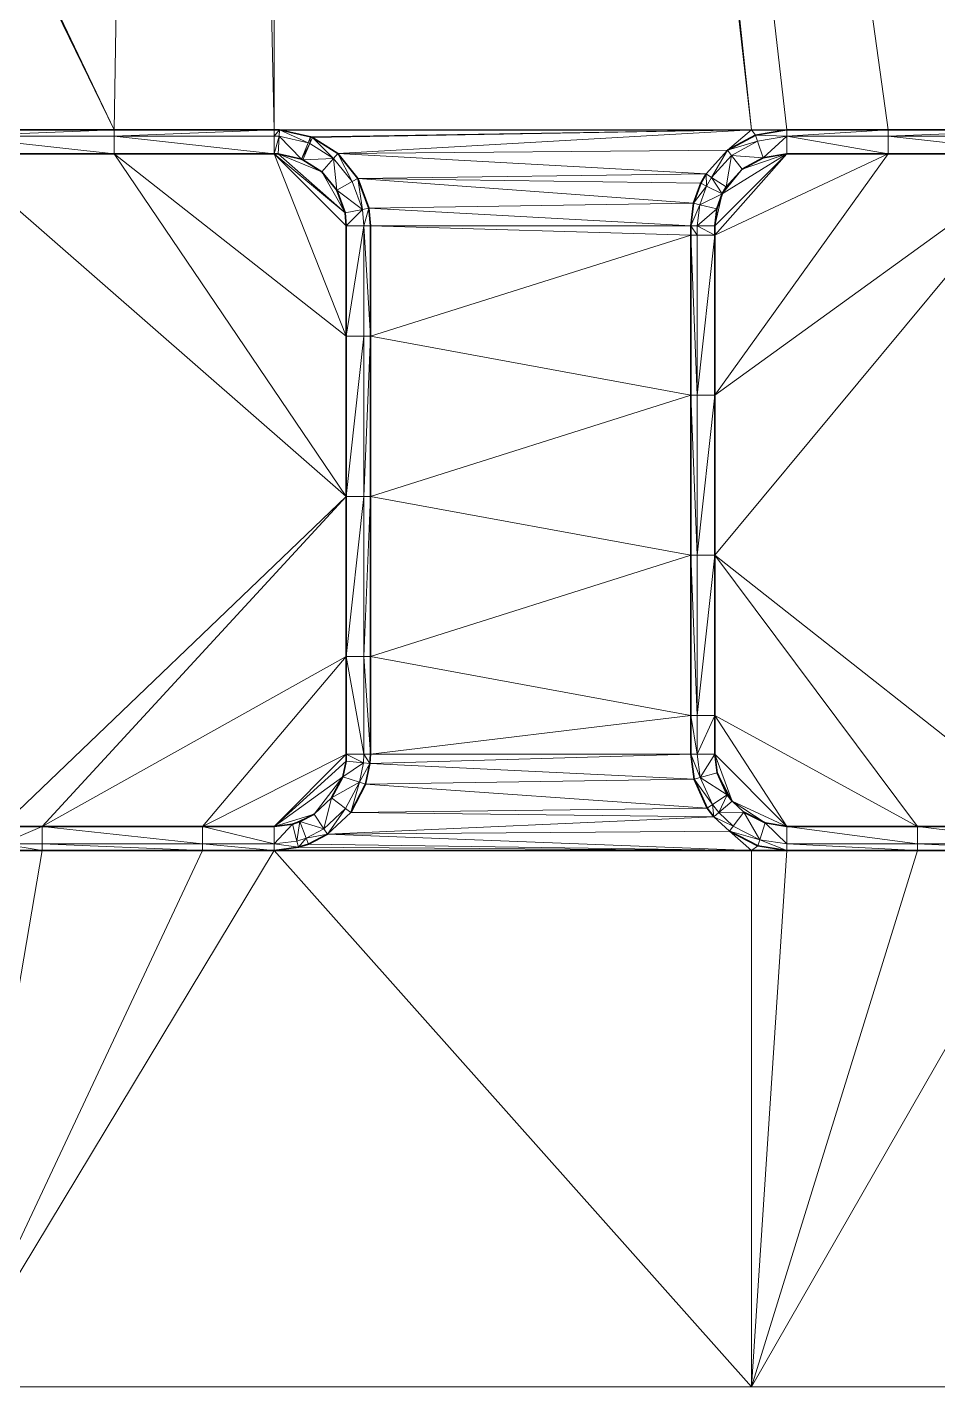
# Model space of a CAD drawing. Header units: metres. Extents: x 246428 to 246884, y 7418966 to 7419490.
# Drawn here: x 246680.49 to 246686.17, y 7419380.21 to 7419388.7 of the extents above; entities that cross this region are included whole.
import ezdxf

# ---------------------------------------------------------------- set-up
doc = ezdxf.new("R2010")
doc.units = ezdxf.units.M
doc.linetypes.add('blank name', pattern=[0])
doc.linetypes.add('HIDDEN', pattern=[9.525, 6.35, -3.175])
doc.layers.add('_12D_UNMAPPED', color=7, linetype='Continuous')
doc.layers.add('GRADELINES', color=250, linetype='HIDDEN', lineweight=25)
for name, color, linetype, lineweight, true_color in [('KERB_BACK', 7, 'Continuous', 35, 0x5fd2ff), ('KERB_LINE', 7, 'Continuous', 18, 0xb9b9b9), ('KERB_LIP', 7, 'Continuous', 35, 0x5fd2ff), ('KERB_TOP', 7, 'Continuous', 18, 0xb9b9b9)]:
    doc.layers.add(name, color=color, linetype=linetype, lineweight=lineweight, true_color=true_color)

msp = doc.modelspace()

# ---------------------------------------------------------------- linework, layer by layer
at = {"layer": '_12D_UNMAPPED', "color": 3, "linetype": 'blank name', "lineweight": 0}
for points in [[(246690.008, 7419388.0553, 34.7574), (246682.4193, 7419414.1992, 34.3575), (246689.1566, 7419416.6553, 34.4559)], [(246689.2795, 7419388.0553, 34.7441), (246682.2486, 7419414.0967, 34.3548), (246682.4193, 7419414.1992, 34.3575)], [(246690.008, 7419388.0553, 34.7574), (246689.2795, 7419388.0553, 34.7441), (246682.4193, 7419414.1992, 34.3575)], [(246685.008, 7419388.0553, 34.6662), (246682.0538, 7419414.0558, 34.3521), (246682.2486, 7419414.0967, 34.3548)], [(246688.2945, 7419388.0553, 34.7261), (246687.862, 7419388.0553, 34.7182), (246682.2486, 7419414.0967, 34.3548)], [(246685.2295, 7419388.0553, 34.6702), (246685.008, 7419388.0553, 34.6662), (246682.2486, 7419414.0967, 34.3548)], [(246685.2296, 7419388.0553, 34.6702), (246685.2295, 7419388.0553, 34.6702), (246682.2486, 7419414.0967, 34.3548)], [(246685.862, 7419388.0553, 34.6817), (246685.2296, 7419388.0553, 34.6702), (246682.2486, 7419414.0967, 34.3548)], [(246686.862, 7419388.0553, 34.7), (246685.862, 7419388.0553, 34.6817), (246682.2486, 7419414.0967, 34.3548)], [(246688.862, 7419388.0553, 34.7365), (246688.2945, 7419388.0553, 34.7261), (246682.2486, 7419414.0967, 34.3548)], [(246687.862, 7419388.0553, 34.7182), (246686.862, 7419388.0553, 34.7), (246682.2486, 7419414.0967, 34.3548)], [(246689.2795, 7419388.0553, 34.7441), (246688.862, 7419388.0553, 34.7365), (246682.2486, 7419414.0967, 34.3548)], [(246681.0295, 7419388.0553, 34.5936), (246670.9208, 7419409.2169, 34.1973), (246681.4538, 7419414.0553, 34.3413)], [(246682.0295, 7419388.0553, 34.6118), (246681.0295, 7419388.0553, 34.5936), (246681.4538, 7419414.0553, 34.3413)], [(246682.0295, 7419388.0553, 34.6118), (246681.4538, 7419414.0553, 34.3413), (246682.0295, 7419414.0553, 34.3518)], [(246682.0296, 7419388.0553, 34.6118), (246682.0295, 7419414.0553, 34.3518), (246682.0538, 7419414.0558, 34.3521)], [(246682.0296, 7419388.0553, 34.6118), (246682.0295, 7419388.0553, 34.6118), (246682.0295, 7419414.0553, 34.3518)], [(246685.008, 7419388.0553, 34.6662), (246682.0296, 7419388.0553, 34.6118), (246682.0538, 7419414.0558, 34.3521)], [(246681.0295, 7419388.0553, 34.5936), (246670.7958, 7419409.0615, 34.1953), (246670.9208, 7419409.2169, 34.1973)], [(246681.0295, 7419388.0553, 34.5936), (246680.0295, 7419388.0553, 34.5753), (246670.7958, 7419409.0615, 34.1953)], [(246681.0295, 7419388.0553, 34.5936), (246681.0295, 7419388.0153, 34.7436), (246680.0295, 7419388.0153, 34.7253)], [(246680.0295, 7419388.0553, 34.5753), (246681.0295, 7419388.0553, 34.5936), (246680.0295, 7419388.0153, 34.7253)], [(246680.0295, 7419388.0153, 34.7253), (246681.0295, 7419387.9053, 34.7436), (246680.0295, 7419387.9053, 34.7253)], [(246680.0295, 7419388.0153, 34.7253), (246681.0295, 7419388.0153, 34.7436), (246681.0295, 7419387.9053, 34.7436)], [(246681.0295, 7419388.0553, 34.5936), (246682.0295, 7419388.0553, 34.6118), (246681.0295, 7419388.0153, 34.7436)], [(246682.0295, 7419388.0553, 34.6118), (246682.0295, 7419388.0153, 34.7618), (246681.0295, 7419388.0153, 34.7436)], [(246681.0295, 7419388.0153, 34.7436), (246682.0295, 7419388.0153, 34.7618), (246682.0295, 7419387.9053, 34.7618)], [(246681.0295, 7419388.0153, 34.7436), (246682.0295, 7419387.9053, 34.7618), (246681.0295, 7419387.9053, 34.7436)], [(246682.0295, 7419388.0153, 34.7618), (246682.0295, 7419388.0553, 34.6118), (246682.0296, 7419388.0153, 34.7618)], [(246682.0295, 7419388.0553, 34.6118), (246682.0296, 7419388.0553, 34.6118), (246682.0296, 7419388.0153, 34.7618)], [(246682.0295, 7419387.9053, 34.7618), (246682.0295, 7419388.0153, 34.7618), (246682.0296, 7419387.9053, 34.7618)], [(246682.0295, 7419388.0153, 34.7618), (246682.0296, 7419388.0153, 34.7618), (246682.0296, 7419387.9053, 34.7618)], [(246682.0296, 7419388.0553, 34.6118), (246682.062, 7419388.0544, 34.6124), (246682.0296, 7419388.0153, 34.7618)], [(246685.008, 7419388.0553, 34.6662), (246682.062, 7419388.0544, 34.6124), (246682.0296, 7419388.0553, 34.6118)], [(246682.062, 7419388.0544, 34.6124), (246682.0598, 7419388.0145, 34.7624), (246682.0296, 7419388.0153, 34.7618)], [(246682.0296, 7419388.0153, 34.7618), (246682.0598, 7419388.0145, 34.7624), (246682.0296, 7419387.9053, 34.7618)], [(246682.0598, 7419388.0145, 34.7624), (246682.0539, 7419387.9046, 34.7624), (246682.0296, 7419387.9053, 34.7618)], [(246682.0598, 7419388.0145, 34.7624), (246682.1995, 7419387.8719, 34.766), (246682.0539, 7419387.9046, 34.7624)], [(246682.062, 7419388.0544, 34.6124), (246682.2411, 7419387.9737, 34.766), (246682.0598, 7419388.0145, 34.7624)], [(246682.0598, 7419388.0145, 34.7624), (246682.2411, 7419387.9737, 34.766), (246682.1995, 7419387.8719, 34.766)], [(246682.2562, 7419388.0108, 34.616), (246682.062, 7419388.0544, 34.6124), (246685.008, 7419388.0553, 34.6662)], [(246682.062, 7419388.0544, 34.6124), (246682.2562, 7419388.0108, 34.616), (246682.2411, 7419387.9737, 34.766)], [(246682.2562, 7419388.0108, 34.616), (246682.2517, 7419387.9693, 34.7663), (246682.2411, 7419387.9737, 34.766)], [(246682.2562, 7419388.0108, 34.616), (246682.2676, 7419388.006, 34.6163), (246682.2517, 7419387.9693, 34.7663)], [(246682.2676, 7419388.006, 34.6163), (246682.3991, 7419387.876, 34.7664), (246682.2517, 7419387.9693, 34.7663)], [(246682.2676, 7419388.006, 34.6163), (246682.2562, 7419388.0108, 34.616), (246685.008, 7419388.0553, 34.6662)], [(246682.4255, 7419387.906, 34.6164), (246682.2676, 7419388.006, 34.6163), (246685.008, 7419388.0553, 34.6662)], [(246682.2676, 7419388.006, 34.6163), (246682.4255, 7419387.906, 34.6164), (246682.3991, 7419387.876, 34.7664)], [(246682.4255, 7419387.906, 34.6164), (246685.008, 7419388.0553, 34.6662), (246684.8585, 7419387.9268, 34.6623)], [(246685.008, 7419388.0553, 34.6662), (246685.0332, 7419388.0223, 34.6663), (246684.8585, 7419387.9268, 34.6623)], [(246684.8585, 7419387.9268, 34.6623), (246685.0332, 7419388.0223, 34.6663), (246685.0463, 7419387.9845, 34.8163)], [(246685.008, 7419388.0553, 34.6662), (246685.2295, 7419388.0553, 34.6702), (246685.0332, 7419388.0223, 34.6663)], [(246685.0332, 7419388.0223, 34.6663), (246685.2295, 7419388.0553, 34.6702), (246685.2295, 7419388.0153, 34.8202)], [(246685.0332, 7419388.0223, 34.6663), (246685.2295, 7419388.0153, 34.8202), (246685.0463, 7419387.9845, 34.8163)], [(246685.0463, 7419387.9845, 34.8163), (246685.2295, 7419388.0153, 34.8202), (246685.0822, 7419387.8805, 34.8163)], [(246685.2295, 7419388.0153, 34.8202), (246685.2295, 7419387.9053, 34.8202), (246685.0822, 7419387.8805, 34.8163)], [(246685.2295, 7419388.0153, 34.8202), (246685.2295, 7419388.0553, 34.6702), (246685.2296, 7419388.0153, 34.8202)], [(246685.2295, 7419388.0553, 34.6702), (246685.2296, 7419388.0553, 34.6702), (246685.2296, 7419388.0153, 34.8202)], [(246685.2295, 7419388.0153, 34.8202), (246685.2296, 7419388.0153, 34.8202), (246685.2295, 7419387.9053, 34.8202)], [(246685.2295, 7419387.9053, 34.8202), (246685.2296, 7419388.0153, 34.8202), (246685.2296, 7419387.9053, 34.8202)], [(246685.2296, 7419388.0553, 34.6702), (246685.862, 7419388.0553, 34.6817), (246685.2296, 7419388.0153, 34.8202)], [(246685.862, 7419388.0553, 34.6817), (246685.862, 7419388.0153, 34.8327), (246685.2296, 7419388.0153, 34.8202)], [(246685.2296, 7419388.0153, 34.8202), (246685.862, 7419387.9053, 34.8327), (246685.2296, 7419387.9053, 34.8202)], [(246685.2296, 7419388.0153, 34.8202), (246685.862, 7419388.0153, 34.8327), (246685.862, 7419387.9053, 34.8327)], [(246685.862, 7419388.0553, 34.6817), (246686.862, 7419388.0553, 34.7), (246685.862, 7419388.0153, 34.8327)], [(246686.862, 7419388.0553, 34.7), (246686.862, 7419388.0153, 34.8524), (246685.862, 7419388.0153, 34.8327)], [(246685.862, 7419388.0153, 34.8327), (246686.862, 7419388.0153, 34.8524), (246686.862, 7419387.9053, 34.8524)], [(246685.862, 7419388.0153, 34.8327), (246686.862, 7419387.9053, 34.8524), (246685.862, 7419387.9053, 34.8327)], [(246682.2411, 7419387.9737, 34.766), (246682.2517, 7419387.9693, 34.7663), (246682.1995, 7419387.8719, 34.766)], [(246682.2517, 7419387.9693, 34.7663), (246682.2081, 7419387.8683, 34.7663), (246682.1995, 7419387.8719, 34.766)], [(246682.2517, 7419387.9693, 34.7663), (246682.3991, 7419387.876, 34.7664), (246682.2081, 7419387.8683, 34.7663)], [(246682.4255, 7419387.906, 34.6164), (246684.8585, 7419387.9268, 34.6623), (246684.7246, 7419387.7795, 34.6584)], [(246684.7246, 7419387.7795, 34.6584), (246684.8585, 7419387.9268, 34.6623), (246684.7583, 7419387.7578, 34.8084)], [(246684.8585, 7419387.9268, 34.6623), (246684.8832, 7419387.8954, 34.8123), (246684.7583, 7419387.7578, 34.8084)], [(246684.8585, 7419387.9268, 34.6623), (246685.0463, 7419387.9845, 34.8163), (246684.8832, 7419387.8954, 34.8123)], [(246684.8832, 7419387.8954, 34.8123), (246685.0463, 7419387.9845, 34.8163), (246685.0822, 7419387.8805, 34.8163)], [(246680.0295, 7419387.9053, 34.7253), (246681.0295, 7419387.9053, 34.7436), (246682.4795, 7419385.7652, 34.7499)], [(246680.3295, 7419383.7053, 34.6858), (246680.0295, 7419387.9053, 34.7253), (246682.4795, 7419385.7652, 34.7499)], [(246681.0295, 7419387.9053, 34.7436), (246682.0295, 7419387.9053, 34.7618), (246682.4795, 7419386.7652, 34.7599)], [(246682.4795, 7419385.7652, 34.7499), (246681.0295, 7419387.9053, 34.7436), (246682.4795, 7419386.7652, 34.7599)], [(246682.4795, 7419386.7652, 34.7599), (246682.0295, 7419387.9053, 34.7618), (246682.4795, 7419387.4553, 34.7668)], [(246682.4795, 7419387.4553, 34.7668), (246682.0295, 7419387.9053, 34.7618), (246682.4719, 7419387.5373, 34.7667)], [(246682.4719, 7419387.5373, 34.7667), (246682.0295, 7419387.9053, 34.7618), (246682.0539, 7419387.9046, 34.7624)], [(246682.0539, 7419387.9046, 34.7624), (246682.0295, 7419387.9053, 34.7618), (246682.0296, 7419387.9053, 34.7618)], [(246682.2081, 7419387.8683, 34.7663), (246682.3265, 7419387.7933, 34.7664), (246682.0539, 7419387.9046, 34.7624)], [(246682.1995, 7419387.8719, 34.766), (246682.2081, 7419387.8683, 34.7663), (246682.0539, 7419387.9046, 34.7624)], [(246682.3265, 7419387.7933, 34.7664), (246682.4719, 7419387.5373, 34.7667), (246682.0539, 7419387.9046, 34.7624)], [(246682.3991, 7419387.876, 34.7664), (246682.3265, 7419387.7933, 34.7664), (246682.2081, 7419387.8683, 34.7663)], [(246682.3991, 7419387.876, 34.7664), (246682.4208, 7419387.6775, 34.7665), (246682.3265, 7419387.7933, 34.7664)], [(246682.4255, 7419387.906, 34.6164), (246682.5164, 7419387.7319, 34.7665), (246682.3991, 7419387.876, 34.7664)], [(246682.3991, 7419387.876, 34.7664), (246682.5164, 7419387.7319, 34.7665), (246682.4208, 7419387.6775, 34.7665)], [(246682.5512, 7419387.7516, 34.6165), (246682.4255, 7419387.906, 34.6164), (246684.7246, 7419387.7795, 34.6584)], [(246682.4255, 7419387.906, 34.6164), (246682.5512, 7419387.7516, 34.6165), (246682.5164, 7419387.7319, 34.7665)], [(246684.7583, 7419387.7578, 34.8084), (246684.8832, 7419387.8954, 34.8123), (246684.8508, 7419387.6984, 34.8084)], [(246684.7795, 7419386.3978, 34.7927), (246684.7795, 7419387.3978, 34.8027), (246685.862, 7419387.9053, 34.8327)], [(246684.8262, 7419387.6549, 34.8071), (246685.2295, 7419387.9053, 34.8202), (246684.7795, 7419387.4553, 34.8033)], [(246685.862, 7419387.9053, 34.8327), (246684.7795, 7419387.3978, 34.8027), (246685.2296, 7419387.9053, 34.8202)], [(246684.7795, 7419385.3978, 34.7827), (246684.7795, 7419386.3978, 34.7927), (246686.862, 7419387.9053, 34.8524)], [(246686.9295, 7419383.7053, 34.8062), (246684.7795, 7419385.3978, 34.7827), (246686.862, 7419387.9053, 34.8524)], [(246686.862, 7419387.9053, 34.8524), (246684.7795, 7419386.3978, 34.7927), (246685.862, 7419387.9053, 34.8327)], [(246684.7795, 7419387.3978, 34.8027), (246684.7795, 7419387.4553, 34.8033), (246685.2296, 7419387.9053, 34.8202)], [(246684.7795, 7419387.4553, 34.8033), (246685.2295, 7419387.9053, 34.8202), (246685.2296, 7419387.9053, 34.8202)], [(246684.9512, 7419387.8089, 34.8123), (246685.2295, 7419387.9053, 34.8202), (246684.8262, 7419387.6549, 34.8071)], [(246684.8832, 7419387.8954, 34.8123), (246684.9512, 7419387.8089, 34.8123), (246684.8508, 7419387.6984, 34.8084)], [(246684.8832, 7419387.8954, 34.8123), (246685.0822, 7419387.8805, 34.8163), (246684.9512, 7419387.8089, 34.8123)], [(246685.0822, 7419387.8805, 34.8163), (246685.2295, 7419387.9053, 34.8202), (246684.9512, 7419387.8089, 34.8123)], [(246682.4208, 7419387.6775, 34.7665), (246682.4719, 7419387.5373, 34.7667), (246682.3265, 7419387.7933, 34.7664)], [(246682.5512, 7419387.7516, 34.6165), (246682.5801, 7419387.5573, 34.7667), (246682.5164, 7419387.7319, 34.7665)], [(246682.5512, 7419387.7516, 34.6165), (246684.7246, 7419387.7795, 34.6584), (246684.6918, 7419387.7215, 34.6571)], [(246682.5512, 7419387.7516, 34.6165), (246684.6918, 7419387.7215, 34.6571), (246684.6463, 7419387.5964, 34.6552)], [(246682.5512, 7419387.7516, 34.6165), (246682.6194, 7419387.5646, 34.6167), (246682.5801, 7419387.5573, 34.7667)], [(246682.6194, 7419387.5646, 34.6167), (246682.5512, 7419387.7516, 34.6165), (246684.6463, 7419387.5964, 34.6552)], [(246684.6918, 7419387.7215, 34.6571), (246684.7246, 7419387.7795, 34.6584), (246684.7276, 7419387.7037, 34.8071)], [(246684.7246, 7419387.7795, 34.6584), (246684.7583, 7419387.7578, 34.8084), (246684.7276, 7419387.7037, 34.8071)], [(246684.7276, 7419387.7037, 34.8071), (246684.7583, 7419387.7578, 34.8084), (246684.8262, 7419387.6549, 34.8071)], [(246684.7583, 7419387.7578, 34.8084), (246684.8508, 7419387.6984, 34.8084), (246684.8262, 7419387.6549, 34.8071)], [(246684.8508, 7419387.6984, 34.8084), (246684.9512, 7419387.8089, 34.8123), (246684.8262, 7419387.6549, 34.8071)], [(246682.5164, 7419387.7319, 34.7665), (246682.5801, 7419387.5573, 34.7667), (246682.4208, 7419387.6775, 34.7665)], [(246682.5801, 7419387.5573, 34.7667), (246682.4719, 7419387.5373, 34.7667), (246682.4208, 7419387.6775, 34.7665)], [(246684.6463, 7419387.5964, 34.6552), (246684.6918, 7419387.7215, 34.6571), (246684.7276, 7419387.7037, 34.8071)], [(246684.6463, 7419387.5964, 34.6552), (246684.7276, 7419387.7037, 34.8071), (246684.6852, 7419387.587, 34.8052)], [(246684.6852, 7419387.587, 34.8052), (246684.7276, 7419387.7037, 34.8071), (246684.8262, 7419387.6549, 34.8071)], [(246682.6194, 7419387.5646, 34.6167), (246684.6463, 7419387.5964, 34.6552), (246684.6295, 7419387.4553, 34.6533)], [(246684.6295, 7419387.4553, 34.6533), (246684.6463, 7419387.5964, 34.6552), (246684.6852, 7419387.587, 34.8052)], [(246684.6295, 7419387.4553, 34.6533), (246684.6852, 7419387.587, 34.8052), (246684.6695, 7419387.4553, 34.8033)], [(246684.6695, 7419387.4553, 34.8033), (246684.6852, 7419387.587, 34.8052), (246684.7921, 7419387.5611, 34.8052)], [(246684.6852, 7419387.587, 34.8052), (246684.8262, 7419387.6549, 34.8071), (246684.7921, 7419387.5611, 34.8052)], [(246684.7921, 7419387.5611, 34.8052), (246684.8262, 7419387.6549, 34.8071), (246684.7795, 7419387.4553, 34.8033)], [(246682.5801, 7419387.5573, 34.7667), (246682.4795, 7419387.4553, 34.7668), (246682.4719, 7419387.5373, 34.7667)], [(246682.5801, 7419387.5573, 34.7667), (246682.5895, 7419387.4553, 34.7668), (246682.4795, 7419387.4553, 34.7668)], [(246682.6194, 7419387.5646, 34.6167), (246682.5895, 7419387.4553, 34.7668), (246682.5801, 7419387.5573, 34.7667)], [(246682.6194, 7419387.5646, 34.6167), (246682.6295, 7419387.4553, 34.6168), (246682.5895, 7419387.4553, 34.7668)], [(246682.6295, 7419387.4553, 34.6168), (246682.6194, 7419387.5646, 34.6167), (246684.6295, 7419387.4553, 34.6533)], [(246684.6695, 7419387.4553, 34.8033), (246684.7921, 7419387.5611, 34.8052), (246684.7795, 7419387.4553, 34.8033)], [(246682.5895, 7419387.4553, 34.7668), (246682.5895, 7419386.7652, 34.7599), (246682.4795, 7419386.7652, 34.7599)], [(246682.5895, 7419387.4553, 34.7668), (246682.4795, 7419386.7652, 34.7599), (246682.4795, 7419387.4553, 34.7668)], [(246682.6295, 7419387.4553, 34.6168), (246682.6295, 7419386.7652, 34.6099), (246682.5895, 7419387.4553, 34.7668)], [(246682.6295, 7419386.7652, 34.6099), (246682.5895, 7419386.7652, 34.7599), (246682.5895, 7419387.4553, 34.7668)], [(246682.6295, 7419387.4553, 34.6168), (246684.6295, 7419387.4553, 34.6533), (246684.6295, 7419387.3978, 34.6527)], [(246682.6295, 7419386.7652, 34.6099), (246682.6295, 7419387.4553, 34.6168), (246684.6295, 7419387.3978, 34.6527)], [(246684.6295, 7419387.3978, 34.6527), (246684.6295, 7419387.4553, 34.6533), (246684.6695, 7419387.3978, 34.8027)], [(246684.6295, 7419387.4553, 34.6533), (246684.6695, 7419387.4553, 34.8033), (246684.6695, 7419387.3978, 34.8027)], [(246684.6695, 7419387.3978, 34.8027), (246684.6695, 7419387.4553, 34.8033), (246684.7795, 7419387.3978, 34.8027)], [(246684.6695, 7419387.4553, 34.8033), (246684.7795, 7419387.4553, 34.8033), (246684.7795, 7419387.3978, 34.8027)], [(246682.6295, 7419386.7652, 34.6099), (246684.6295, 7419387.3978, 34.6527), (246684.6295, 7419386.3978, 34.6427)], [(246684.6295, 7419386.3978, 34.6427), (246684.6295, 7419387.3978, 34.6527), (246684.6695, 7419386.3978, 34.7927)], [(246684.6295, 7419387.3978, 34.6527), (246684.6695, 7419387.3978, 34.8027), (246684.6695, 7419386.3978, 34.7927)], [(246684.6695, 7419386.3978, 34.7927), (246684.7795, 7419387.3978, 34.8027), (246684.7795, 7419386.3978, 34.7927)], [(246684.6695, 7419386.3978, 34.7927), (246684.6695, 7419387.3978, 34.8027), (246684.7795, 7419387.3978, 34.8027)], [(246682.5895, 7419386.7652, 34.7599), (246682.5895, 7419385.7652, 34.7499), (246682.4795, 7419385.7652, 34.7499)], [(246682.5895, 7419386.7652, 34.7599), (246682.4795, 7419385.7652, 34.7499), (246682.4795, 7419386.7652, 34.7599)], [(246682.6295, 7419386.7652, 34.6099), (246682.6295, 7419385.7652, 34.5999), (246682.5895, 7419385.7652, 34.7499)], [(246682.6295, 7419386.7652, 34.6099), (246682.5895, 7419385.7652, 34.7499), (246682.5895, 7419386.7652, 34.7599)], [(246682.6295, 7419385.7652, 34.5999), (246682.6295, 7419386.7652, 34.6099), (246684.6295, 7419386.3978, 34.6427)], [(246682.6295, 7419385.7652, 34.5999), (246684.6295, 7419386.3978, 34.6427), (246684.6295, 7419385.3978, 34.6327)], [(246684.6295, 7419385.3978, 34.6327), (246684.6295, 7419386.3978, 34.6427), (246684.6695, 7419385.3978, 34.7827)], [(246684.6295, 7419386.3978, 34.6427), (246684.6695, 7419386.3978, 34.7927), (246684.6695, 7419385.3978, 34.7827)], [(246684.6695, 7419385.3978, 34.7827), (246684.6695, 7419386.3978, 34.7927), (246684.7795, 7419386.3978, 34.7927)], [(246684.6695, 7419385.3978, 34.7827), (246684.7795, 7419386.3978, 34.7927), (246684.7795, 7419385.3978, 34.7827)], [(246680.5819, 7419383.7053, 34.6904), (246680.3295, 7419383.7053, 34.6858), (246682.4795, 7419385.7652, 34.7499)], [(246682.4795, 7419384.7652, 34.7399), (246680.5819, 7419383.7053, 34.6904), (246682.4795, 7419385.7652, 34.7499)], [(246682.5895, 7419385.7652, 34.7499), (246682.4795, 7419384.7652, 34.7399), (246682.4795, 7419385.7652, 34.7499)], [(246682.5895, 7419385.7652, 34.7499), (246682.5895, 7419384.7652, 34.7399), (246682.4795, 7419384.7652, 34.7399)], [(246682.6295, 7419385.7652, 34.5999), (246682.5895, 7419384.7652, 34.7399), (246682.5895, 7419385.7652, 34.7499)], [(246682.6295, 7419385.7652, 34.5999), (246682.6295, 7419384.7652, 34.5899), (246682.5895, 7419384.7652, 34.7399)], [(246682.6295, 7419384.7652, 34.5899), (246682.6295, 7419385.7652, 34.5999), (246684.6295, 7419385.3978, 34.6327)], [(246682.6295, 7419384.7652, 34.5899), (246684.6295, 7419385.3978, 34.6327), (246684.6295, 7419384.3978, 34.6227)], [(246684.6295, 7419384.3978, 34.6227), (246684.6295, 7419385.3978, 34.6327), (246684.6695, 7419384.3978, 34.7727)], [(246684.6295, 7419385.3978, 34.6327), (246684.6695, 7419385.3978, 34.7827), (246684.6695, 7419384.3978, 34.7727)], [(246684.6695, 7419384.3978, 34.7727), (246684.6695, 7419385.3978, 34.7827), (246684.7795, 7419385.3978, 34.7827)], [(246684.6695, 7419384.3978, 34.7727), (246684.7795, 7419385.3978, 34.7827), (246684.7795, 7419384.3978, 34.7727)], [(246684.7795, 7419384.3978, 34.7727), (246684.7795, 7419385.3978, 34.7827), (246686.0445, 7419383.7053, 34.7901)], [(246686.0445, 7419383.7053, 34.7901), (246684.7795, 7419385.3978, 34.7827), (246686.9295, 7419383.7053, 34.8062)], [(246681.5819, 7419383.7053, 34.7086), (246680.5819, 7419383.7053, 34.6904), (246682.4795, 7419384.7652, 34.7399)], [(246682.4795, 7419384.1553, 34.7338), (246681.5819, 7419383.7053, 34.7086), (246682.4795, 7419384.7652, 34.7399)], [(246682.5895, 7419384.7652, 34.7399), (246682.5895, 7419384.1553, 34.7338), (246682.4795, 7419384.7652, 34.7399)], [(246682.5895, 7419384.1553, 34.7338), (246682.4795, 7419384.1553, 34.7338), (246682.4795, 7419384.7652, 34.7399)], [(246682.6295, 7419384.7652, 34.5899), (246682.6295, 7419384.1553, 34.5838), (246682.5895, 7419384.7652, 34.7399)], [(246682.6295, 7419384.1553, 34.5838), (246682.5895, 7419384.1553, 34.7338), (246682.5895, 7419384.7652, 34.7399)], [(246682.6295, 7419384.1553, 34.5838), (246682.6295, 7419384.7652, 34.5899), (246684.6295, 7419384.3978, 34.6227)], [(246682.6295, 7419384.1553, 34.5838), (246684.6295, 7419384.3978, 34.6227), (246684.6295, 7419384.1553, 34.6203)], [(246684.6295, 7419384.1553, 34.6203), (246684.6295, 7419384.3978, 34.6227), (246684.6695, 7419384.1553, 34.7703)], [(246684.6295, 7419384.3978, 34.6227), (246684.6695, 7419384.3978, 34.7727), (246684.6695, 7419384.1553, 34.7703)], [(246684.6695, 7419384.1553, 34.7703), (246684.6695, 7419384.3978, 34.7727), (246684.7795, 7419384.3978, 34.7727)], [(246684.6695, 7419384.1553, 34.7703), (246684.7795, 7419384.3978, 34.7727), (246684.7795, 7419384.1553, 34.7703)], [(246684.7795, 7419384.1553, 34.7703), (246684.7795, 7419384.3978, 34.7727), (246685.2295, 7419383.7053, 34.7752)], [(246685.2295, 7419383.7053, 34.7752), (246684.7795, 7419384.3978, 34.7727), (246686.0445, 7419383.7053, 34.7901)], [(246682.0295, 7419383.7053, 34.7168), (246681.5819, 7419383.7053, 34.7086), (246682.4795, 7419384.1553, 34.7338)], [(246682.4775, 7419384.1128, 34.7331), (246682.0295, 7419383.7053, 34.7168), (246682.4795, 7419384.1553, 34.7338)], [(246682.4571, 7419384.0151, 34.7307), (246682.0295, 7419383.7053, 34.7168), (246682.4775, 7419384.1128, 34.7331)], [(246682.587, 7419384.1024, 34.7331), (246682.4571, 7419384.0151, 34.7307), (246682.4775, 7419384.1128, 34.7331)], [(246682.587, 7419384.1024, 34.7331), (246682.5616, 7419383.9809, 34.7307), (246682.4571, 7419384.0151, 34.7307)], [(246682.587, 7419384.1024, 34.7331), (246682.4775, 7419384.1128, 34.7331), (246682.4795, 7419384.1553, 34.7338)], [(246682.5895, 7419384.1553, 34.7338), (246682.587, 7419384.1024, 34.7331), (246682.4795, 7419384.1553, 34.7338)], [(246682.6268, 7419384.0987, 34.5831), (246682.5616, 7419383.9809, 34.7307), (246682.587, 7419384.1024, 34.7331)], [(246682.6268, 7419384.0987, 34.5831), (246682.5996, 7419383.9684, 34.5807), (246682.5616, 7419383.9809, 34.7307)], [(246682.6268, 7419384.0987, 34.5831), (246682.587, 7419384.1024, 34.7331), (246682.5895, 7419384.1553, 34.7338)], [(246682.6295, 7419384.1553, 34.5838), (246682.6268, 7419384.0987, 34.5831), (246682.5895, 7419384.1553, 34.7338)], [(246682.5996, 7419383.9684, 34.5807), (246682.6268, 7419384.0987, 34.5831), (246684.65, 7419383.9996, 34.6198)], [(246682.6268, 7419384.0987, 34.5831), (246682.6295, 7419384.1553, 34.5838), (246684.6295, 7419384.1553, 34.6203)], [(246682.6268, 7419384.0987, 34.5831), (246684.6295, 7419384.1553, 34.6203), (246684.65, 7419383.9996, 34.6198)], [(246684.6295, 7419384.1553, 34.6203), (246684.6695, 7419384.1553, 34.7703), (246684.6887, 7419384.0099, 34.7698)], [(246684.65, 7419383.9996, 34.6198), (246684.6295, 7419384.1553, 34.6203), (246684.6887, 7419384.0099, 34.7698)], [(246684.6887, 7419384.0099, 34.7698), (246684.6695, 7419384.1553, 34.7703), (246684.7795, 7419384.1553, 34.7703)], [(246684.6887, 7419384.0099, 34.7698), (246684.7795, 7419384.1553, 34.7703), (246684.7949, 7419384.0385, 34.7698)], [(246684.7949, 7419384.0385, 34.7698), (246684.7795, 7419384.1553, 34.7703), (246684.8873, 7419383.863, 34.769)], [(246684.8873, 7419383.863, 34.769), (246684.7795, 7419384.1553, 34.7703), (246685.2295, 7419383.7053, 34.7752)], [(246682.2789, 7419383.7807, 34.7235), (246682.0295, 7419383.7053, 34.7168), (246682.4571, 7419384.0151, 34.7307)], [(246682.3877, 7419383.8829, 34.7271), (246682.2789, 7419383.7807, 34.7235), (246682.4571, 7419384.0151, 34.7307)], [(246682.5616, 7419383.9809, 34.7307), (246682.3877, 7419383.8829, 34.7271), (246682.4571, 7419384.0151, 34.7307)], [(246684.65, 7419383.9996, 34.6198), (246684.6887, 7419384.0099, 34.7698), (246684.766, 7419383.841, 34.7692)], [(246684.6887, 7419384.0099, 34.7698), (246684.7949, 7419384.0385, 34.7698), (246684.857, 7419383.9027, 34.7692)], [(246684.766, 7419383.841, 34.7692), (246684.6887, 7419384.0099, 34.7698), (246684.857, 7419383.9027, 34.7692)], [(246684.857, 7419383.9027, 34.7692), (246684.7949, 7419384.0385, 34.7698), (246684.8873, 7419383.863, 34.769)], [(246682.5616, 7419383.9809, 34.7307), (246682.4753, 7419383.8163, 34.7271), (246682.3877, 7419383.8829, 34.7271)], [(246682.5071, 7419383.7921, 34.5771), (246682.4753, 7419383.8163, 34.7271), (246682.5616, 7419383.9809, 34.7307)], [(246682.5996, 7419383.9684, 34.5807), (246682.5071, 7419383.7921, 34.5771), (246682.5616, 7419383.9809, 34.7307)], [(246682.5071, 7419383.7921, 34.5771), (246682.5996, 7419383.9684, 34.5807), (246684.7329, 7419383.8185, 34.6192)], [(246682.5996, 7419383.9684, 34.5807), (246684.65, 7419383.9996, 34.6198), (246684.7329, 7419383.8185, 34.6192)], [(246684.7329, 7419383.8185, 34.6192), (246684.65, 7419383.9996, 34.6198), (246684.766, 7419383.841, 34.7692)], [(246682.3398, 7419383.6891, 34.7235), (246682.2789, 7419383.7807, 34.7235), (246682.3877, 7419383.8829, 34.7271)], [(246682.4753, 7419383.8163, 34.7271), (246682.3398, 7419383.6891, 34.7235), (246682.3877, 7419383.8829, 34.7271)], [(246684.7733, 7419383.7656, 34.619), (246684.7329, 7419383.8185, 34.6192), (246684.766, 7419383.841, 34.7692)], [(246684.8037, 7419383.7915, 34.769), (246684.766, 7419383.841, 34.7692), (246684.857, 7419383.9027, 34.7692)], [(246684.7733, 7419383.7656, 34.619), (246684.766, 7419383.841, 34.7692), (246684.8037, 7419383.7915, 34.769)], [(246684.8037, 7419383.7915, 34.769), (246684.857, 7419383.9027, 34.7692), (246684.8873, 7419383.863, 34.769)], [(246684.8037, 7419383.7915, 34.769), (246684.8873, 7419383.863, 34.769), (246684.9602, 7419383.7948, 34.7706)], [(246684.9602, 7419383.7948, 34.7706), (246684.8873, 7419383.863, 34.769), (246685.093, 7419383.7265, 34.773)], [(246685.093, 7419383.7265, 34.773), (246684.8873, 7419383.863, 34.769), (246685.2295, 7419383.7053, 34.7752)], [(246682.1426, 7419383.7197, 34.7198), (246682.0295, 7419383.7053, 34.7168), (246682.2789, 7419383.7807, 34.7235)], [(246682.1902, 7419383.7349, 34.7211), (246682.1426, 7419383.7197, 34.7198), (246682.2789, 7419383.7807, 34.7235)], [(246682.3398, 7419383.6891, 34.7235), (246682.1902, 7419383.7349, 34.7211), (246682.2789, 7419383.7807, 34.7235)], [(246682.362, 7419383.6558, 34.5735), (246682.3398, 7419383.6891, 34.7235), (246682.4753, 7419383.8163, 34.7271)], [(246682.5071, 7419383.7921, 34.5771), (246682.362, 7419383.6558, 34.5735), (246682.4753, 7419383.8163, 34.7271)], [(246682.362, 7419383.6558, 34.5735), (246682.5071, 7419383.7921, 34.5771), (246684.7733, 7419383.7656, 34.619)], [(246682.362, 7419383.6558, 34.5735), (246684.7733, 7419383.7656, 34.619), (246684.8704, 7419383.6746, 34.6206)], [(246682.5071, 7419383.7921, 34.5771), (246684.7329, 7419383.8185, 34.6192), (246684.7733, 7419383.7656, 34.619)], [(246684.7733, 7419383.7656, 34.619), (246684.8037, 7419383.7915, 34.769), (246684.8943, 7419383.7066, 34.7706)], [(246684.8704, 7419383.6746, 34.6206), (246684.7733, 7419383.7656, 34.619), (246684.8943, 7419383.7066, 34.7706)], [(246684.8943, 7419383.7066, 34.7706), (246684.8037, 7419383.7915, 34.769), (246684.9602, 7419383.7948, 34.7706)], [(246685.0596, 7419383.6217, 34.773), (246684.8943, 7419383.7066, 34.7706), (246684.9602, 7419383.7948, 34.7706)], [(246685.0596, 7419383.6217, 34.773), (246684.9602, 7419383.7948, 34.7706), (246685.093, 7419383.7265, 34.773)], [(246680.3295, 7419383.5953, 34.6858), (246680.3295, 7419383.7053, 34.6858), (246680.5819, 7419383.7053, 34.6904)], [(246680.5819, 7419383.5953, 34.6904), (246680.3295, 7419383.5953, 34.6858), (246680.5819, 7419383.7053, 34.6904)], [(246681.5819, 7419383.5953, 34.7086), (246680.5819, 7419383.5953, 34.6904), (246680.5819, 7419383.7053, 34.6904)], [(246681.5819, 7419383.5953, 34.7086), (246680.5819, 7419383.7053, 34.6904), (246681.5819, 7419383.7053, 34.7086)], [(246682.0295, 7419383.5953, 34.7168), (246681.5819, 7419383.7053, 34.7086), (246682.0295, 7419383.7053, 34.7168)], [(246682.0295, 7419383.5953, 34.7168), (246681.5819, 7419383.5953, 34.7086), (246681.5819, 7419383.7053, 34.7086)], [(246682.1702, 7419383.6133, 34.7198), (246682.0295, 7419383.5953, 34.7168), (246682.1426, 7419383.7197, 34.7198)], [(246682.0295, 7419383.5953, 34.7168), (246682.0295, 7419383.7053, 34.7168), (246682.1426, 7419383.7197, 34.7198)], [(246682.1702, 7419383.6133, 34.7198), (246682.1426, 7419383.7197, 34.7198), (246682.1902, 7419383.7349, 34.7211)], [(246682.2295, 7419383.6322, 34.7211), (246682.1702, 7419383.6133, 34.7198), (246682.1902, 7419383.7349, 34.7211)], [(246682.3398, 7419383.6891, 34.7235), (246682.2295, 7419383.6322, 34.7211), (246682.1902, 7419383.7349, 34.7211)], [(246682.362, 7419383.6558, 34.5735), (246682.2295, 7419383.6322, 34.7211), (246682.3398, 7419383.6891, 34.7235)], [(246685.008, 7419383.5553, 34.6212), (246682.362, 7419383.6558, 34.5735), (246684.8704, 7419383.6746, 34.6206)], [(246685.0596, 7419383.6217, 34.773), (246684.8704, 7419383.6746, 34.6206), (246684.8943, 7419383.7066, 34.7706)], [(246685.0474, 7419383.5836, 34.623), (246684.8704, 7419383.6746, 34.6206), (246685.0596, 7419383.6217, 34.773)], [(246685.0474, 7419383.5836, 34.623), (246685.008, 7419383.5553, 34.6212), (246684.8704, 7419383.6746, 34.6206)], [(246685.2295, 7419383.5953, 34.7752), (246685.0596, 7419383.6217, 34.773), (246685.093, 7419383.7265, 34.773)], [(246685.2295, 7419383.5953, 34.7752), (246685.093, 7419383.7265, 34.773), (246685.2295, 7419383.7053, 34.7752)], [(246686.0445, 7419383.5953, 34.7901), (246685.2295, 7419383.7053, 34.7752), (246686.0445, 7419383.7053, 34.7901)], [(246686.0445, 7419383.5953, 34.7901), (246685.2295, 7419383.5953, 34.7752), (246685.2295, 7419383.7053, 34.7752)], [(246686.9295, 7419383.5953, 34.8062), (246686.0445, 7419383.7053, 34.7901), (246686.9295, 7419383.7053, 34.8062)], [(246686.9295, 7419383.5953, 34.8062), (246686.0445, 7419383.5953, 34.7901), (246686.0445, 7419383.7053, 34.7901)], [(246680.5819, 7419383.5553, 34.5404), (246680.3295, 7419383.5553, 34.5358), (246680.3295, 7419383.5953, 34.6858)], [(246680.5819, 7419383.5553, 34.5404), (246680.3295, 7419383.5953, 34.6858), (246680.5819, 7419383.5953, 34.6904)], [(246681.5819, 7419383.5553, 34.5586), (246680.5819, 7419383.5553, 34.5404), (246680.5819, 7419383.5953, 34.6904)], [(246681.5819, 7419383.5553, 34.5586), (246680.5819, 7419383.5953, 34.6904), (246681.5819, 7419383.5953, 34.7086)], [(246682.0295, 7419383.5553, 34.5668), (246681.5819, 7419383.5553, 34.5586), (246681.5819, 7419383.5953, 34.7086)], [(246682.0295, 7419383.5553, 34.5668), (246681.5819, 7419383.5953, 34.7086), (246682.0295, 7419383.5953, 34.7168)], [(246682.1803, 7419383.5745, 34.5698), (246682.0295, 7419383.5953, 34.7168), (246682.1702, 7419383.6133, 34.7198)], [(246682.1803, 7419383.5745, 34.5698), (246682.0295, 7419383.5553, 34.5668), (246682.0295, 7419383.5953, 34.7168)], [(246682.1803, 7419383.5745, 34.5698), (246682.1702, 7419383.6133, 34.7198), (246682.2295, 7419383.6322, 34.7211)], [(246682.2437, 7419383.5948, 34.5711), (246682.1803, 7419383.5745, 34.5698), (246682.2295, 7419383.6322, 34.7211)], [(246685.008, 7419383.5553, 34.6212), (246682.1803, 7419383.5745, 34.5698), (246682.2437, 7419383.5948, 34.5711)], [(246682.362, 7419383.6558, 34.5735), (246682.2437, 7419383.5948, 34.5711), (246682.2295, 7419383.6322, 34.7211)], [(246685.008, 7419383.5553, 34.6212), (246682.2437, 7419383.5948, 34.5711), (246682.362, 7419383.6558, 34.5735)], [(246685.008, 7419383.5553, 34.6212), (246685.0474, 7419383.5836, 34.623), (246685.2295, 7419383.5553, 34.6252)], [(246685.2295, 7419383.5553, 34.6252), (246685.0474, 7419383.5836, 34.623), (246685.0596, 7419383.6217, 34.773)], [(246685.2295, 7419383.5553, 34.6252), (246685.0596, 7419383.6217, 34.773), (246685.2295, 7419383.5953, 34.7752)], [(246686.0445, 7419383.5553, 34.6401), (246685.2295, 7419383.5553, 34.6252), (246685.2295, 7419383.5953, 34.7752)], [(246686.0445, 7419383.5553, 34.6401), (246685.2295, 7419383.5953, 34.7752), (246686.0445, 7419383.5953, 34.7901)], [(246686.9295, 7419383.5553, 34.6562), (246686.0445, 7419383.5953, 34.7901), (246686.9295, 7419383.5953, 34.8062)], [(246686.9295, 7419383.5553, 34.6562), (246686.0445, 7419383.5553, 34.6401), (246686.0445, 7419383.5953, 34.7901)], [(246680.008, 7419380.2053, 34.4964), (246680.3295, 7419383.5553, 34.5358), (246680.5819, 7419383.5553, 34.5404)], [(246680.008, 7419380.2053, 34.4964), (246680.5819, 7419383.5553, 34.5404), (246681.5819, 7419383.5553, 34.5586)], [(246685.008, 7419380.2053, 34.5877), (246680.008, 7419380.2053, 34.4964), (246682.0295, 7419383.5553, 34.5668)], [(246680.008, 7419380.2053, 34.4964), (246681.5819, 7419383.5553, 34.5586), (246682.0295, 7419383.5553, 34.5668)], [(246685.008, 7419383.5553, 34.6212), (246682.0295, 7419383.5553, 34.5668), (246682.1803, 7419383.5745, 34.5698)], [(246685.008, 7419380.2053, 34.5877), (246682.0295, 7419383.5553, 34.5668), (246685.008, 7419383.5553, 34.6212)], [(246685.008, 7419380.2053, 34.5877), (246685.2295, 7419383.5553, 34.6252), (246686.0445, 7419383.5553, 34.6401)], [(246685.008, 7419380.2053, 34.5877), (246685.008, 7419383.5553, 34.6212), (246685.2295, 7419383.5553, 34.6252)], [(246685.008, 7419380.2053, 34.5877), (246686.0445, 7419383.5553, 34.6401), (246686.9295, 7419383.5553, 34.6562)], [(246690.008, 7419380.2053, 34.6789), (246685.008, 7419380.2053, 34.5877), (246686.9295, 7419383.5553, 34.6562)]]:
    msp.add_3dface(points, dxfattribs=at)
at = {"layer": 'GRADELINES'}
msp.add_polyline3d([(246635.008, 7419388.0304, 33.7534), (246640.008, 7419388.0401, 33.8447), (246641.7519, 7419388.0435, 33.8766), (246645.0079, 7419388.0499, 33.9361), (246645.008, 7419388.0499, 33.9361), (246650.008, 7419388.0557, 34.0274), (246653.1795, 7419388.2853, 34.0876), (246653.1795, 7419388.2853, 34.0876), (246653.1796, 7419387.8349, 34.0831), (246655.008, 7419388.0553, 34.1187), (246660.008, 7419388.0553, 34.2099), (246665.008, 7419388.0553, 34.3012), (246670.008, 7419388.0553, 34.3924), (246675.008, 7419388.0553, 34.4837), (246680.008, 7419388.0553, 34.5749), (246685.008, 7419388.0553, 34.6662), (246690.008, 7419388.0553, 34.7574), (246695.008, 7419388.0553, 34.8487), (246700.008, 7419388.0553, 34.9399), (246705.008, 7419388.0553, 35.0312), (246710.008, 7419388.0553, 35.1224), (246715.008, 7419388.0553, 35.2137), (246716.0079, 7419388.0553, 35.2319)], dxfattribs=at)
at = {"layer": 'KERB_BACK'}
for points in [[(246682.0295, 7419387.9053, 34.7618), (246681.0295, 7419387.9053, 34.7436), (246680.0295, 7419387.9053, 34.7253)], [(246680.3295, 7419383.7053, 34.6858), (246680.5819, 7419383.7053, 34.6904), (246681.5819, 7419383.7053, 34.7086), (246682.0295, 7419383.7053, 34.7168), (246682.1426, 7419383.7197, 34.7198), (246682.1902, 7419383.7349, 34.7211), (246682.2789, 7419383.7807, 34.7235), (246682.3877, 7419383.8829, 34.7271), (246682.4571, 7419384.0151, 34.7307), (246682.4775, 7419384.1128, 34.7331), (246682.4795, 7419384.1553, 34.7338), (246682.4795, 7419384.7652, 34.7399), (246682.4795, 7419385.7652, 34.7499), (246682.4795, 7419386.7652, 34.7599), (246682.4795, 7419387.4553, 34.7668), (246682.4719, 7419387.5373, 34.7667), (246682.4208, 7419387.6775, 34.7665), (246682.3265, 7419387.7933, 34.7664), (246682.2081, 7419387.8683, 34.7663), (246682.1995, 7419387.8719, 34.766), (246682.0539, 7419387.9046, 34.7624), (246682.0296, 7419387.9053, 34.7618), (246682.0295, 7419387.9053, 34.7618)], [(246685.2295, 7419387.9053, 34.8202), (246685.0822, 7419387.8805, 34.8163), (246684.9512, 7419387.8089, 34.8123), (246684.8508, 7419387.6984, 34.8084), (246684.8262, 7419387.6549, 34.8071), (246684.7921, 7419387.5611, 34.8052), (246684.7795, 7419387.4553, 34.8033), (246684.7795, 7419387.3978, 34.8027), (246684.7795, 7419386.3978, 34.7927), (246684.7795, 7419385.3978, 34.7827), (246684.7795, 7419384.3978, 34.7727), (246684.7795, 7419384.1553, 34.7703), (246684.7949, 7419384.0385, 34.7698), (246684.857, 7419383.9027, 34.7692), (246684.8873, 7419383.863, 34.769), (246684.9602, 7419383.7948, 34.7706), (246685.093, 7419383.7265, 34.773), (246685.2295, 7419383.7053, 34.7752), (246686.0445, 7419383.7053, 34.7901), (246686.9295, 7419383.7053, 34.8062)], [(246686.862, 7419387.9053, 34.8524), (246685.862, 7419387.9053, 34.8327), (246685.2296, 7419387.9053, 34.8202), (246685.2295, 7419387.9053, 34.8202)]]:
    msp.add_polyline3d(points, dxfattribs=at)
at = {"layer": 'KERB_LINE'}
for points in [[(246682.0295, 7419388.0553, 34.6118), (246681.0295, 7419388.0553, 34.5936), (246680.0295, 7419388.0553, 34.5753)], [(246680.3295, 7419383.5553, 34.5358), (246680.5819, 7419383.5553, 34.5404), (246681.5819, 7419383.5553, 34.5586), (246682.0295, 7419383.5553, 34.5668), (246682.1803, 7419383.5745, 34.5698), (246682.2437, 7419383.5948, 34.5711), (246682.362, 7419383.6558, 34.5735), (246682.5071, 7419383.7921, 34.5771), (246682.5996, 7419383.9684, 34.5807), (246682.6268, 7419384.0987, 34.5831), (246682.6295, 7419384.1553, 34.5838), (246682.6295, 7419384.7652, 34.5899), (246682.6295, 7419385.7652, 34.5999), (246682.6295, 7419386.7652, 34.6099), (246682.6295, 7419387.4553, 34.6168), (246682.6194, 7419387.5646, 34.6167), (246682.5512, 7419387.7516, 34.6165), (246682.4255, 7419387.906, 34.6164), (246682.2676, 7419388.006, 34.6163), (246682.2562, 7419388.0108, 34.616), (246682.062, 7419388.0544, 34.6124), (246682.0296, 7419388.0553, 34.6118), (246682.0295, 7419388.0553, 34.6118)], [(246685.2295, 7419388.0553, 34.6702), (246685.0332, 7419388.0223, 34.6663), (246684.8585, 7419387.9268, 34.6623), (246684.7246, 7419387.7795, 34.6584), (246684.6918, 7419387.7215, 34.6571), (246684.6463, 7419387.5964, 34.6552), (246684.6295, 7419387.4553, 34.6533), (246684.6295, 7419387.3978, 34.6527), (246684.6295, 7419386.3978, 34.6427), (246684.6295, 7419385.3978, 34.6327), (246684.6295, 7419384.3978, 34.6227), (246684.6295, 7419384.1553, 34.6203), (246684.65, 7419383.9996, 34.6198), (246684.7329, 7419383.8185, 34.6192), (246684.7733, 7419383.7656, 34.619), (246684.8704, 7419383.6746, 34.6206), (246685.0474, 7419383.5836, 34.623), (246685.2295, 7419383.5553, 34.6252), (246686.0445, 7419383.5553, 34.6401), (246686.9295, 7419383.5553, 34.6562)], [(246686.862, 7419388.0553, 34.7024), (246685.862, 7419388.0553, 34.6827), (246685.2296, 7419388.0553, 34.6702), (246685.2295, 7419388.0553, 34.6702)]]:
    msp.add_polyline3d(points, dxfattribs=at)
at = {"layer": 'KERB_LIP'}
for points in [[(246682.0295, 7419388.0553, 34.6118), (246681.0295, 7419388.0553, 34.5936), (246680.0295, 7419388.0553, 34.5753)], [(246680.3295, 7419383.5553, 34.5358), (246680.5819, 7419383.5553, 34.5404), (246681.5819, 7419383.5553, 34.5586), (246682.0295, 7419383.5553, 34.5668), (246682.1803, 7419383.5745, 34.5698), (246682.2437, 7419383.5948, 34.5711), (246682.362, 7419383.6558, 34.5735), (246682.5071, 7419383.7921, 34.5771), (246682.5996, 7419383.9684, 34.5807), (246682.6268, 7419384.0987, 34.5831), (246682.6295, 7419384.1553, 34.5838), (246682.6295, 7419384.7652, 34.5899), (246682.6295, 7419385.7652, 34.5999), (246682.6295, 7419386.7652, 34.6099), (246682.6295, 7419387.4553, 34.6168), (246682.6194, 7419387.5646, 34.6167), (246682.5512, 7419387.7516, 34.6165), (246682.4255, 7419387.906, 34.6164), (246682.2676, 7419388.006, 34.6163), (246682.2562, 7419388.0108, 34.616), (246682.062, 7419388.0544, 34.6124), (246682.0296, 7419388.0553, 34.6118), (246682.0295, 7419388.0553, 34.6118)], [(246685.2295, 7419388.0553, 34.6702), (246685.0332, 7419388.0223, 34.6663), (246684.8585, 7419387.9268, 34.6623), (246684.7246, 7419387.7795, 34.6584), (246684.6918, 7419387.7215, 34.6571), (246684.6463, 7419387.5964, 34.6552), (246684.6295, 7419387.4553, 34.6533), (246684.6295, 7419387.3978, 34.6527), (246684.6295, 7419386.3978, 34.6427), (246684.6295, 7419385.3978, 34.6327), (246684.6295, 7419384.3978, 34.6227), (246684.6295, 7419384.1553, 34.6203), (246684.65, 7419383.9996, 34.6198), (246684.7329, 7419383.8185, 34.6192), (246684.7733, 7419383.7656, 34.619), (246684.8704, 7419383.6746, 34.6206), (246685.0474, 7419383.5836, 34.623), (246685.2295, 7419383.5553, 34.6252), (246686.0445, 7419383.5553, 34.6401), (246686.9295, 7419383.5553, 34.6562)], [(246686.862, 7419388.0553, 34.7024), (246685.862, 7419388.0553, 34.6827), (246685.2296, 7419388.0553, 34.6702), (246685.2295, 7419388.0553, 34.6702)], [(246635.008, 7419383.08, 33.7274), (246640.008, 7419383.0897, 33.7968), (246641.7519, 7419383.0931, 33.8271), (246645.0079, 7419383.0995, 33.8866), (246645.008, 7419383.0995, 33.8866), (246650.008, 7419383.1053, 33.9779), (246653.1795, 7419383.3349, 34.0381), (246653.1795, 7419383.3349, 34.0381), (246653.1796, 7419383.3349, 34.0381), (246655.008, 7419383.5553, 34.0737), (246660.008, 7419383.5553, 34.1649), (246665.008, 7419383.5553, 34.2562), (246670.008, 7419383.5553, 34.3474), (246675.008, 7419383.5553, 34.4387), (246680.008, 7419383.5553, 34.5299), (246685.008, 7419383.5553, 34.6212), (246690.008, 7419383.5553, 34.7124), (246695.008, 7419383.5553, 34.8037), (246700.008, 7419383.5553, 34.8949), (246705.008, 7419383.5553, 34.9862), (246710.008, 7419383.5553, 35.0774), (246715.008, 7419383.5553, 35.1687), (246716.0079, 7419383.5553, 35.1869)]]:
    msp.add_polyline3d(points, dxfattribs=at)
at = {"layer": 'KERB_TOP'}
for points in [[(246682.0295, 7419388.0153, 34.7618), (246681.0295, 7419388.0153, 34.7436), (246680.0295, 7419388.0153, 34.7253)], [(246680.3295, 7419383.5953, 34.6858), (246680.5819, 7419383.5953, 34.6904), (246681.5819, 7419383.5953, 34.7086), (246682.0295, 7419383.5953, 34.7168), (246682.1702, 7419383.6133, 34.7198), (246682.2295, 7419383.6322, 34.7211), (246682.3398, 7419383.6891, 34.7235), (246682.4753, 7419383.8163, 34.7271), (246682.5616, 7419383.9809, 34.7307), (246682.587, 7419384.1024, 34.7331), (246682.5895, 7419384.1553, 34.7338), (246682.5895, 7419384.7652, 34.7399), (246682.5895, 7419385.7652, 34.7499), (246682.5895, 7419386.7652, 34.7599), (246682.5895, 7419387.4553, 34.7668), (246682.5801, 7419387.5573, 34.7667), (246682.5164, 7419387.7319, 34.7665), (246682.3991, 7419387.876, 34.7664), (246682.2517, 7419387.9693, 34.7663), (246682.2411, 7419387.9737, 34.766), (246682.0598, 7419388.0145, 34.7624), (246682.0296, 7419388.0153, 34.7618), (246682.0295, 7419388.0153, 34.7618)], [(246685.2295, 7419388.0153, 34.8202), (246685.0463, 7419387.9845, 34.8163), (246684.8832, 7419387.8954, 34.8123), (246684.7583, 7419387.7578, 34.8084), (246684.7276, 7419387.7037, 34.8071), (246684.6852, 7419387.587, 34.8052), (246684.6695, 7419387.4553, 34.8033), (246684.6695, 7419387.3978, 34.8027), (246684.6695, 7419386.3978, 34.7927), (246684.6695, 7419385.3978, 34.7827), (246684.6695, 7419384.3978, 34.7727), (246684.6695, 7419384.1553, 34.7703), (246684.6887, 7419384.0099, 34.7698), (246684.766, 7419383.841, 34.7692), (246684.8037, 7419383.7915, 34.769), (246684.8943, 7419383.7066, 34.7706), (246685.0596, 7419383.6217, 34.773), (246685.2295, 7419383.5953, 34.7752), (246686.0445, 7419383.5953, 34.7901), (246686.9295, 7419383.5953, 34.8062)], [(246686.862, 7419388.0153, 34.8524), (246685.862, 7419388.0153, 34.8327), (246685.2296, 7419388.0153, 34.8202), (246685.2295, 7419388.0153, 34.8202)]]:
    msp.add_polyline3d(points, dxfattribs=at)

doc.saveas('drawing.dxf')
